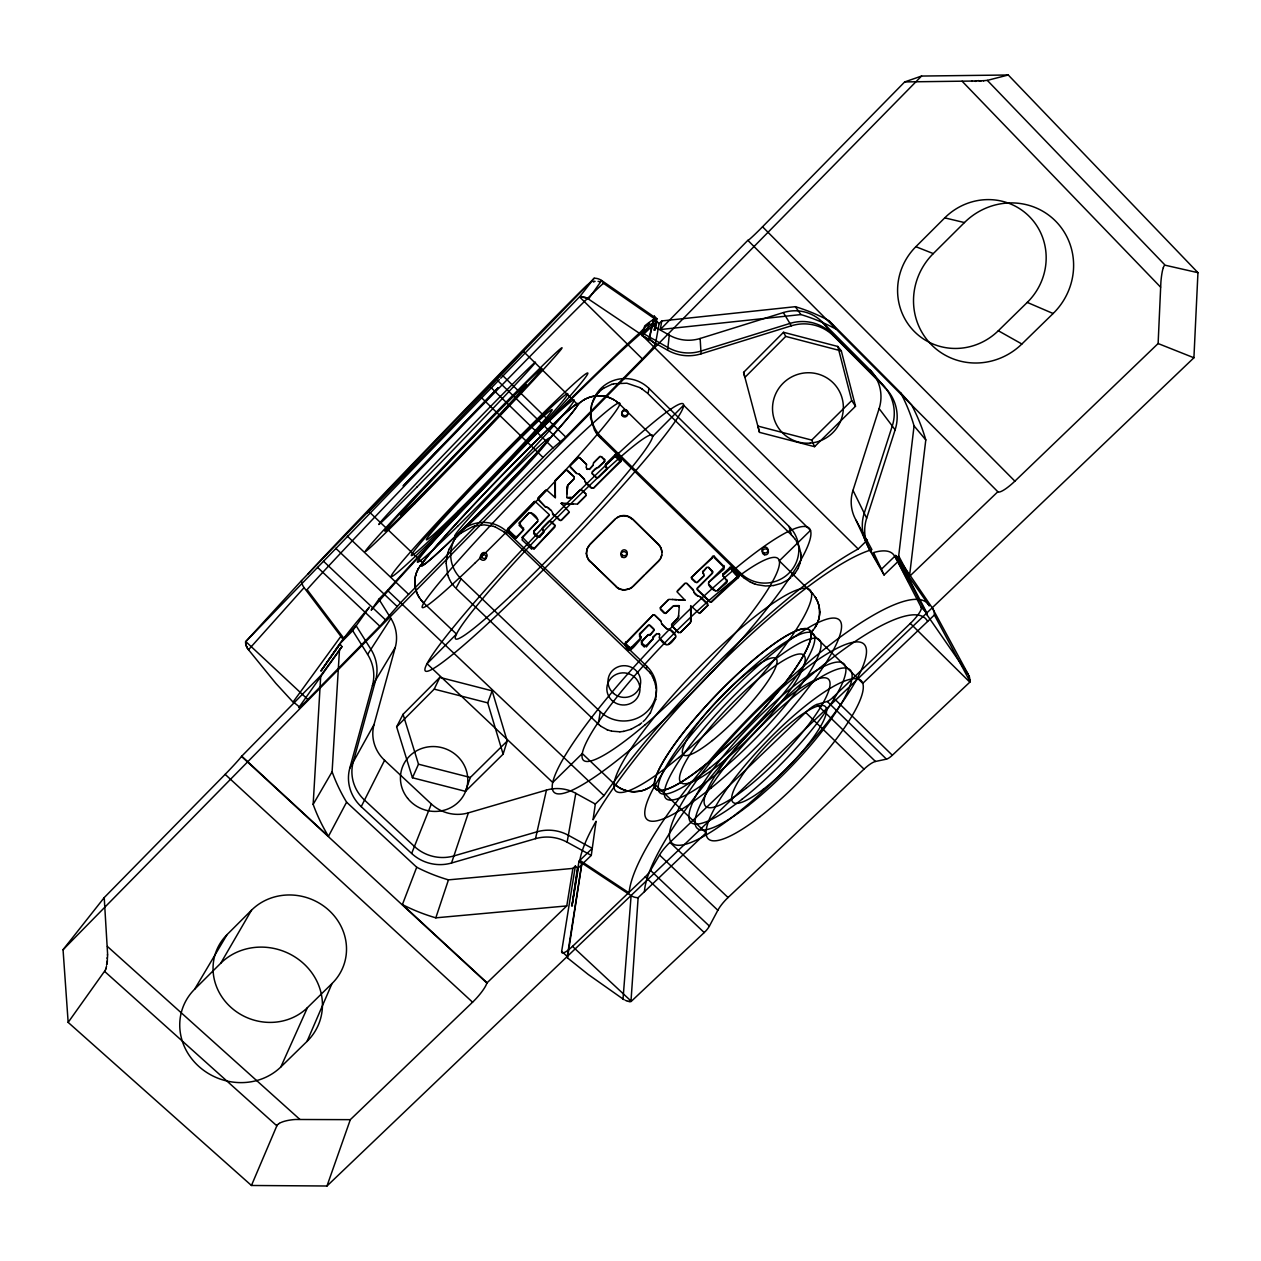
<?xml version="1.0" encoding="UTF-8"?>
<svg xmlns="http://www.w3.org/2000/svg" width="1261" height="1261" viewBox="0 0 1261 1261"><rect width="100%" height="100%" fill="white"/><g stroke="black" fill="none" stroke-linecap="round" stroke-linejoin="round"><path stroke-width="1.5" d="M970.198 681.555L968.921 675.675M678.607 615.447L678.45 617.338L679.332 605.69L673.563 605.863L665.304 613.492L660.07 608.117L668.913 599.353L684.991 600.141L676.984 591.787L685.227 583.181L686.835 583.386L693.503 590.637M690.76 621.61L690.744 620.885M690.744 618.3L690.713 609.394M684.928 583.402L677.362 590.857M593.174 464.631L593.474 462.992L600.204 456.309L604.713 459.508L604.728 461.242L596.485 468.635M800.94 556.842L800.94 555.691M107.611 954.325L104.222 897.596L225.152 774.364A18.773 0.82 -46.5 0 0 241.513 756.427L320.735 675.628L341.967 646.672L339.855 643.756L352.686 630.658L369.426 607.077A227.705 9.615 -46 0 0 343.859 638.318L307.069 589.612A217.538 2.743 -46 0 1 477.084 410.645A217.538 2.743 -46 0 1 603.798 283.536L655.972 319.711A227.705 9.615 -46 0 0 644.686 325.921L642.117 335.694L667.621 350.211A42.842 42.511 -71.2 0 0 701.069 353.837L791.372 325.795A42.779 42.117 -42.8 0 1 833.773 336.151L885.254 387.884A42.622 41.739 -34.8 0 1 895.137 429.796L866.67 518.176A42.149 40.888 -24.7 0 0 870.011 550.568L884.071 574.984L898.037 561.508L896.035 558.513L898.683 555.943L914.067 425.919A179.078 176.682 -16.5 0 0 900.575 392.707L828.966 320.672A179.078 176.682 -16.5 0 0 795.328 306.691L661.757 320.94L659.109 323.636L655.389 344.379A18.032 0.914 -45.7 0 1 642.385 358.928L564.534 438.15L553.059 447.907A17.749 0.883 -45.9 0 0 543.05 457.459L408.627 594.325A17.496 0.851 -46.2 0 0 397.231 606.541L380.964 624.983L307.826 699.445A17.402 0.835 -46.4 0 1 299.314 706.838L293.198 701.841L340.88 636.348L304.074 587.626A12.421 11.932 33.9 0 1 301.552 580.58L368.606 511.288L422.734 562.879L421.505 564.203M652.946 637.751C651.102 637.609 662.12 628.829 659.188 637.467C665.241 648.296 669.812 646.262 675.912 636.632C675.518 633.148 669.701 627.789 667.589 629.207M819.65 612.783L819.351 607.975M690.413 622.619L680.388 632.628L690.524 622.477L690.744 617.307M414.79 581.589L414.837 584.048M446.158 563.446L447.813 575.174M671.861 626.023L678.497 632.659L671.467 624.967L678.465 617.228M678.087 618.095L671.845 624.179M107.595 955.066L107.579 955.302A33.59 12.169 -86.8 0 1 107.563 956.043L107.484 957.714M675.581 635.323L669.339 629.271M675.597 637.152L668.078 644.529M446.158 563.147L446.914 556.542M800.924 557.409L800.861 558.639M828.966 320.672L836.327 329.294A188.33 185.525 -14.7 0 0 800.924 314.572L660.323 329.547L747.852 240.331L997.845 491.743A19.561 4.146 -43.8 0 0 1014.884 481.15L1158.118 343.544L1160.877 282.464A30.091 6.778 -88.2 0 1 1161.05 280.336L1161.097 279.816A27.553 6.21 -88.2 0 1 1161.208 278.776L1161.271 278.271A26.875 6.053 -88.2 0 1 1161.381 277.278A31.289 7.062 -88.2 0 1 1161.476 276.537A29.066 6.557 -88.2 0 1 1161.57 275.828L1161.602 275.592A25.031 5.627 -88.2 0 1 1161.712 274.898A29.098 6.557 -88.2 0 1 1161.807 274.22A23.88 5.375 -88.1 0 1 1162.106 272.518A22.619 5.076 -88.1 0 1 1162.327 271.32L1162.374 271.131A20.444 4.587 -88.1 0 1 1162.579 270.232A18.726 4.193 -88.1 0 1 1163.005 268.609A18.19 4.082 -88.1 0 1 1163.209 267.915M661.741 623.769L666.643 628.845L661.726 624.085L660.937 621.153L654.585 615.021L653.072 614.879L625.314 643.189L629.633 647.524L631.241 647.445L640.903 637.877L640.746 636.411L640.525 637.625L639.579 636.695L639.611 633.652L649.068 624.873L654.223 629.854L649.462 635.386M666.186 644.529L659.55 638.113M104.222 897.596L63.05 949.722L68.157 1022.387L251.443 1185.482L326.977 1186.002L1193.915 357.777L1197.95 272.675L1008.264 74.998L921.555 76.054L904.704 81.918L762.542 226.775A19.987 0.93 -45.5 0 1 747.883 240.362L747.883 240.362M666.107 613.224L673.248 606.1M414.822 580.659L415.105 577.932M664.2 613.256L660.401 609.441M819.555 614.454L819.666 611.743M339.524 649.147L332.1 771.764A172.978 166.342 16.9 0 0 346.586 802.169L328.475 836.295A182.246 174.664 16.7 0 1 313.154 804.376L320.735 675.628M326.977 1186.002L350.322 1119.658L472.576 1002.211A18.395 3.641 -48.2 0 0 486.872 983.013L566.772 905.918L572.904 868.403L575.363 866.039L577.443 867.994L571.99 905.887L578.972 861.2L592.26 848.369L568.348 835.271A39.485 37.483 10.6 0 0 537.06 831.787L453.913 855.92A39.658 37.688 17.3 0 1 414.428 846.462L364.524 800.089A39.863 37.94 21.2 0 1 353.19 762.101L375.668 680.136A40.368 38.618 28 0 0 370.907 649.305L356.154 625.787L342.976 639.232L321.003 670.884L339.855 643.756M567.024 493.697L567.623 485.406L574.212 478.597L574.181 476.879L566.063 469.833L555.376 480.346L565.385 470.195M567.324 488.701L567.403 487.471M567.418 487.203L567.513 485.8L566.772 497.669L572.636 497.449L580.706 489.662L585.798 493.871L581.936 490.025M660.937 621.153L654.664 615.1M659.519 634.441L658.573 633.526M107.437 958.423L107.421 958.659A24.716 5.69 -87 0 1 107.374 959.353L107.264 960.724M660.386 607.692L668.503 599.605M656.682 633.526L653.261 637.719L653.324 636.837M654.238 783.806L706.081 832.859L638.129 897.69L630.957 1001.597M653.828 628.924L650.014 625.251M653.828 630.768L650.408 634.961L650.471 634.078M652.567 639.437L646.262 646.972L646.389 645.49L652.946 638.633L652.867 639.469M601.749 532.583L589.833 544.642A12.106 11.885 13.3 0 0 590.101 561.318L615.999 586.349A12.074 11.838 8.7 0 0 633.069 586.302L658.51 561.05A12.121 11.901 5.1 0 0 658.4 544.216L632.455 518.965A12.137 11.964 10.1 0 0 615.273 519.043L589.864 544.5L587.2 548.693L586.365 553.532M679.206 607.235L679.285 606.194M652.772 615.1L652.757 615.415A241.024 37.909 -46 0 0 625.377 644.056C627.899 658.352 636.238 643 640.541 639.532L640.683 638.161M623.013 999.027L631.115 895.625L581.904 863.06L567.261 956.516A17.039 3.751 -47.8 0 0 567.513 957.919L588.288 974.517L623.407 999.279M646.53 668.756L646.672 666.123L507.269 532.016A33.621 32.802 26.4 0 0 459.918 532.158A33.621 32.802 26.4 0 0 461.1 578.815L455.946 588.351L598.928 724.649M648.674 635.402L649.525 634.472M647.807 634.85L641.502 642.369L641.644 640.919L648.753 634.472M648.122 625.267L639.563 634.787L639.69 633.574M641.66 642.747L644.513 645.506L644.371 647.051L641.502 644.292L641.644 640.919M819.524 614.832L818.972 618.268M107.169 961.607L107.106 962.253A19.167 6.4 -88.1 0 1 107.185 963.041M800.782 559.38L800.672 560.199M667.621 350.211L669.276 335.142L648.832 323.478L639.658 332.857A244.445 10.75 -46 0 0 387.505 590.369L378.883 599.18L371.191 610.151A228.288 10.041 -46 0 1 519.453 451.217A228.288 10.041 -46 0 1 647.807 327.75L648.832 323.478M631.335 647.366L631.067 649.62L625.377 644.056L625.629 641.881M908.755 582.283L898.037 561.508M997.845 491.743L909.465 576.435L925.795 439.931A188.33 185.525 -14.7 0 0 911.64 405.033L900.575 392.707M629.176 649.62L629.444 647.366M655.657 699.666L656.303 690.461M107.027 962.884L106.791 964.507M625.361 645.947L625.645 643.709M633.038 586.444L644.182 575.268M800.735 559.711L800.42 561.681M571.99 905.887L578.326 867.899L591.283 855.415L596.059 821.274A223.229 44.939 -46 0 0 579.871 860.333L629.097 892.914A211.738 48.596 -46 0 1 771.07 695.804A211.738 48.596 -46 0 1 929.357 605.895L894.695 556.385A223.229 44.939 -46 0 0 873.605 552.554L884.071 574.984M867.426 540.007L858.189 548.992A239.748 47.918 -46 0 0 604.019 795.612L595.334 804.045L593.048 819.823A223.906 44.702 -46 0 1 729.362 654.79A223.906 44.702 -46 0 1 871.918 549.654L856.109 520.336A38.902 37.846 -26.5 0 1 852.988 490.356L879.122 408.596A39.312 38.555 -37.5 0 0 869.948 369.883L822.44 322.122A39.454 38.87 -46.2 0 0 783.349 312.57L700.139 338.484A39.532 39.186 -73.1 0 1 669.276 335.142M567.513 957.919L581.904 863.06M632.455 518.965L658.368 544.61M415.09 578.09L415.515 575.899M567.261 956.516L561.681 951.314L575.363 866.039M598.281 724.05L600.252 711.661L461.1 578.815M660.323 329.547L661.757 320.94M615.999 586.349L590.101 561.318M792.003 535.547L648.044 393.763L648.958 388.42A34.142 33.984 24.8 0 0 600.677 388.672A34.142 33.984 24.8 0 0 601.198 436.826L600.74 438.276M661.789 555.092L661.19 557.173M591.283 855.415L567.119 842.19L575.804 793.327A37.058 35.34 10.6 0 0 546.454 790.08L468.383 812.856A37.2 35.513 17.5 0 1 431.341 803.982L384.589 760.304A37.389 35.749 21.6 0 1 374.028 724.539L395.276 647.382A37.83 36.333 28.7 0 0 390.878 618.394L378.883 599.18M655.972 321.555L654.238 330.193L655.231 330.083L656.918 321.46L642.117 335.694M654.238 330.193L656.934 318.734L654.349 316.164L648.784 339.587L588.398 299.015M655.688 699.461L650.313 713.017M446.93 556.448L447.608 553.658M615.273 519.043L603.341 530.991M648.784 339.587A18.048 0.835 -45.8 0 0 649.478 338.531L654.349 316.164M800.357 561.996L800.057 563.21M605.643 464.174L605.39 465.073L615.463 455.615L620.948 460.281L593.411 488.212A243.168 21.027 -46 0 1 620.585 461.747L621.09 458.563L616.85 454.433L615.431 454.37L605.485 464.363L606.809 468.729L598.045 477.604L596.406 477.683L592.26 473.663L596.311 477.62M620.696 459.871L620.932 458.373M395.276 647.382L372.436 685.543L349.754 768.296A40.273 38.303 21.1 0 0 361.213 806.646L411.638 853.461A40.053 38.035 17.2 0 0 451.517 863.013L535.499 838.675L546.454 790.08M819.019 618.032L818.625 619.577M415.563 575.678L416.351 573.03M616.708 455.978L617.055 454.59M614.785 455.993L615.21 454.512M106.082 967.991L106.287 967.203A16.109 6.4 87.9 0 0 106.397 966.698A15.621 5.974 88.9 0 0 106.476 966.147M415.657 575.3L415.957 574.244M606.636 467.027L606.399 467.878L605.658 466.081M606.73 468.84L598.14 477.525M798.103 568.396L800.105 563.052M604.728 461.242L598.408 467.626M604.618 459.414L604.35 460.391L601.702 456.577M591.456 405.065L590.479 417.754L594.498 430.08M447.639 553.563L447.923 552.57M818.562 619.813L818.168 621.09M585.183 481.781C600.441 495.384 584.19 483.641 584.694 480.268M105.924 968.59L105.877 968.732A11.396 3.011 -86.6 0 1 105.483 969.867M599.795 456.592L593.553 462.897M596.532 468.036L591.992 472.402L592.181 473.569M559.6 520.399L553.043 514.062L560.751 520.667L569.294 511.934L561.145 503.36L577.317 504.101L585.924 495.589L585.813 493.792M592.307 471.85L595.712 468.43M592.796 465.593L589.265 469.47L593.033 465.277M503.123 754.141L507.206 741.042L492.153 690.839L439.837 677.378L403.063 714.309L396.632 726.84L412.442 777.769L465.435 791.341L503.123 754.141L487.708 702.866L492.153 690.839M447.986 552.381L449.105 549.26M591.74 404.15L596.169 395.418M818.342 620.57L817.695 622.382M586.523 468.083L587.358 469.455L586.144 467.405L586.617 464.474L578.972 457.286L569.83 466.003L576.624 473.442L579.24 474.136L584.757 479.921M584.363 479.101L579.335 474.215M580.013 490.103L572.888 497.244M346.586 802.169L416.713 867.237L402.401 904.578A182.246 174.664 16.7 0 0 435.817 917.835L448.459 879.863L572.904 868.403M586.46 464.284L579.666 457.648M451.517 863.013L468.383 812.856M568.916 512.738L561.413 520.304M465.435 791.341L470.321 777.485L507.206 741.042M293.056 702.109L275.781 683.289L248.338 649.557M576.624 473.442L570.224 467.232M574.086 478.817L567.876 485.012M574.181 476.879L567.292 470.18M554.872 526.909L554.73 527.287A243.168 21.027 -46 0 0 533.718 549.165L555.203 525.695L549.591 520.982L542.293 528.201L543.869 532.063L539.74 536.445L538.116 536.524L533.892 532.457L533.939 530.849L549.339 514.724L534.948 501.263L508.088 528.359L508.262 529.841L515.434 536.682L516.947 536.54L523.772 529.573L519.28 522.921L528.911 512.928C531.89 511.225 539.046 518.271 537.722 521.266L522.353 537.233L532.536 547.7L534.333 547.605M416.477 572.683L418.368 568.616M554.919 525.128L550.962 521.297M577.743 457.664L570.193 465.325M552.681 514.677L552.728 513.211L553.043 514.062M549.055 521.297L542.514 527.902M543.633 532.505L539.456 537.312L539.818 536.366M543.523 530.723L542.545 529.778M548.961 515.67L533.655 531.843L534.018 530.755M105.435 970.008L68.157 1022.387M548.251 507.584L550.742 510.216L547.227 507.363M411.638 853.461L431.341 803.982M537.927 536.366L537.517 537.375L533.639 533.639L534.049 532.631M532.441 547.621L531.795 549.244L522.07 539.897L522.763 538.305M449.137 549.165L454.133 540.275M546.439 507.379L547.306 507.19M538.195 499.687L545.477 507.001L537.785 498.615L546.454 489.82L555.313 497.748L555.329 480.394M817.569 622.666L816.009 625.882M537.722 521.266L522.07 537.943L522.732 536.429M537.612 519.485L530.818 512.928M251.443 1185.482L276.837 1125.805A11.775 5.202 -5.6 0 1 276.947 1125.569M545.635 490.245L538.148 497.811M661.016 557.598L660.654 558.355M307.022 1041.413L332.006 983.548A55.027 51.26 20.5 0 0 328.822 910.221A55.027 51.26 20.5 0 0 251.538 910.174L227.075 934.606L194.62 989.239A58.731 54.128 20.5 0 0 198.844 1066.428A58.731 54.128 20.5 0 0 280.84 1066.964L307.022 1041.413A58.904 54.507 20.2 0 0 303.381 963.372A58.904 54.507 20.2 0 0 220.707 963.262L194.62 989.239M523.551 529.872L516.253 538.179L517.042 536.461M523.599 528.075L523 529.147L519.106 525.396L519.627 524.261M412.442 777.769L418.494 764.198L403.063 714.309M528.911 512.928L519.248 523.599L519.595 522.385M280.84 1066.964L307.463 1007.618L332.006 983.548M534.301 501.862L534.412 501.594A243.641 17.024 -46 0 0 507.221 529.825M514.33 538.226L507.158 530.314L515.544 538.589L514.33 538.226L515.134 536.461M396.632 726.84L434.21 689.136L439.837 677.378M506.355 533.939L507.269 532.016M507.505 531.669L508.356 529.935M507.489 529.746L508.309 528.06M361.213 806.646L384.589 760.304M797.945 568.695L795.155 573.077M561.681 951.314A17.039 3.704 -47.7 0 0 572.494 946.396L631.32 1001.297L704.221 932.573A8.543 2.223 -47.4 0 0 709.407 926.094L717.84 910.284A17.039 4.445 -47.1 0 1 728.054 897.533L864.037 769.131A17.276 4.603 -45.6 0 1 875.481 761.471L886.467 759.138A8.701 2.333 -45.4 0 0 892.331 755.244L969.835 682.154L910.332 623.423A17.638 4.019 -44.8 0 0 921.224 607.376L896.035 558.513M349.754 768.296L374.028 724.539M816.088 625.74L814.921 627.647M418.416 568.553L418.904 567.734M220.707 963.262L251.538 910.174M313.154 804.376L332.1 771.764M572.494 946.396L645.222 876.852A8.591 1.907 -47.2 0 0 650.518 870.421L659.519 855.037A17.118 3.815 -46.9 0 1 669.954 842.38L805.669 712.449A17.37 3.941 -45.7 0 1 816.86 704.473L827.232 701.463A8.748 2.002 -45.5 0 0 832.969 697.396L910.332 623.423M650.424 712.843L645.648 719.117M372.436 685.543A40.793 38.981 27.9 0 0 367.613 654.396L390.878 618.394M419.771 566.41L420.417 565.527M659.992 559.427L658.999 560.688M588.493 299.062L601.639 280.494L653.844 316.684M299.314 706.838L341.967 646.672M321.003 670.884L339.808 644.639M596.28 395.276L597.115 394.204M620.711 461.605L620.948 460.328M795.202 573.014L794.666 573.676M722.963 573.944L722.726 575.52L727.093 580.848L717.257 590.715C714.309 592.323 707.043 585.356 708.682 582.377L724.271 566.741L713.694 555.88L691.17 577.648L696.734 582.74L704.079 575.694L702.629 571.753L706.948 567.324L708.477 567.308L712.56 571.28L712.56 572.967L696.907 588.934L710.747 602.254L738.41 575.457L738.268 573.976L730.576 566.993L722.963 573.944L723.073 575.315L729.804 569.263L729.63 567.387M587.437 298.416L579.918 296.493L594.152 278.224A12.878 12.752 78 0 1 601.639 280.494M455 539.172L455.757 538.242M794.398 574.007L792.239 576.324M813.093 630.09L811.753 631.619M597.509 393.731L598.455 392.675M248.512 649.762L304.074 587.626M456.718 537.139L459.083 534.759M301.552 580.58L245.469 641.896L246.179 645.585M690.76 621.736L690.697 605.643L699.256 613.413L708.099 605.059L699.619 596.579M598.502 392.612L599.29 391.808M499.388 379.593L245.785 641.565L307.826 699.445M645.049 719.763L643.157 721.607M594.152 278.224L523.347 351.378L577.822 404.655L579.004 403.504M500.712 378.237L579.508 296.871L642.385 358.928M340.88 636.348L342.976 639.232M656.934 318.734L642.779 333.188L667.92 347.516A42.243 41.912 -71.5 0 0 700.911 351.078L789.938 323.431A42.18 41.55 -43.4 0 1 831.74 333.629L882.511 384.652A42.023 41.172 -35.3 0 1 892.268 425.997L864.226 513.18A41.566 40.352 -25 0 0 867.521 545.146L881.392 569.247L895.673 555.455L898.163 557.929L926.882 612.972A17.638 4.082 -44.8 0 1 926.882 614.674L968.007 674.02M63.05 949.722L921.555 76.054M577.743 503.848L585.813 495.762M743.596 372.373L783.507 332.289L837.824 346.476L841.323 350.936L855.51 406.263L814.559 446.678L759.516 432.365L743.596 372.373L744.873 377.417L785.729 336.419L841.323 350.936M915.864 246.699L944.741 217.869A61.206 59.046 -49.8 0 1 1029.717 216.892A61.206 59.046 -49.8 0 1 1027.258 302.404L998.318 330.745A60.796 58.857 -48.3 0 1 914.099 331.265A60.796 58.857 -48.3 0 1 915.864 246.699L933.282 253.587L964.444 222.566A65.95 63.507 -48.6 0 1 1055.993 221.51A65.95 63.507 -48.6 0 1 1053.124 313.516L1021.883 344.001A65.477 63.286 -46.9 0 1 931.201 344.505A65.477 63.286 -46.9 0 1 933.282 253.587M645.774 573.692L658.494 561.208M759.516 432.365L757.908 426.092L811.706 440.089L851.711 400.557L837.824 346.476M810.996 632.376L862.76 683.336L934.385 614.99A12.531 12.074 -19.4 0 0 932.289 607.912L898.163 557.929M599.353 391.745L601.686 389.681M632.518 586.964L631.54 587.736M589.407 469.013L587.484 469.029M593.395 488.054L591.567 487.991M578.894 403.615L580.218 402.448M712.465 556.243L712.56 557.835A241.024 37.909 -46 0 0 691.564 577.27L691.564 576.86M646.389 645.49L644.513 645.506M680.309 632.533L678.591 632.533M459.666 534.223L460.895 533.167M653.482 784.5L652.331 785.461M790.868 577.585L788.929 579.13M588.193 284.434L589.439 283.457M641.739 722.837L639.485 724.602M461.148 532.977L472.765 526.609M580.722 402.038L581.573 401.392M602.096 389.365L603.593 388.278M630.847 729.362L639.642 724.492M616.739 517.94L619.277 516.584M787.857 579.887L781.221 583.402L773.639 585.514M603.751 388.167L611.648 384.384M582.787 400.541L584.552 399.485M649.588 787.4L645.758 789.386M630.516 588.414L623.643 590.116M584.269 399.642L587.957 397.861M645.9 789.339L644.544 789.875M631.02 729.299L623.58 731.396M588.241 397.735L590.905 396.852M644.261 789.985L641.77 790.757M619.592 516.474L623.974 515.781M472.97 526.546L475.066 525.932M611.743 384.353L613.603 383.817M593.174 281.739L594.278 281.471M591.22 396.758L594.294 396.112M1197.95 272.675L1165.164 265.22L987.316 80.373L1008.264 74.998M475.161 525.916L484.129 524.86L493.083 526.215M641.455 790.836L640.383 791.088M613.697 383.801L626.859 383.202L639.737 387.568M593.568 281.629L595.097 281.345M640.761 791.01L633.621 791.735M987.284 80.373L984.195 80.641A17.843 2.459 5.5 0 1 983.738 80.657M593.805 396.19L594.625 396.064M773.45 585.545L765.49 585.987L757.625 584.789M623.754 731.364L619.986 731.806M594.451 396.08L596.075 395.875M577.443 867.994L578.326 867.899M435.817 917.835L566.772 905.918M571.548 905.477L572.494 905.398M619.797 731.806L611.632 731.144M983.265 80.688L982.587 80.72A21.405 2.711 3.4 0 1 982.051 80.736L980.9 80.783M981.294 80.767L980.081 80.814M597.761 395.765L599.148 395.749M977.89 80.893L975.51 80.956M974.753 80.988L972.94 81.019A37.184 4.555 0.1 0 1 972.152 81.051L971.884 81.051M971.08 81.067L904.704 81.918M678.765 605.69L674.525 605.706M676.984 605.69L674.241 605.706M677.409 605.69L678.623 605.69M598.455 395.749L600.63 395.796M634.646 791.735L632.171 791.656M567.387 497.654L570.76 497.638M693.503 590.416C693.345 593.222 696.86 596.548 699.603 596.343M568.884 497.654L571.265 497.638M350.322 1119.658L295.578 1119.484A27.048 12.043 -5.6 0 0 293.608 1119.626L293.104 1119.673A24.952 11.097 -5.6 0 0 292.126 1119.784L291.638 1119.847A27.048 12.043 -5.6 0 0 291.165 1119.91A29.066 12.941 -5.6 0 0 290.456 1120.004A25.787 11.459 -5.6 0 0 289.51 1120.146L289.273 1120.194A25.236 11.223 -5.6 0 0 288.139 1120.398A21.784 9.662 -5.6 0 0 285.963 1120.871A20.16 8.937 -5.6 0 0 284.939 1121.139L284.734 1121.187A18.663 8.275 -5.6 0 0 283.583 1121.533A16.692 7.393 -5.6 0 0 282.149 1122.038A17.764 7.881 -5.6 0 0 281.644 1122.243M546.502 507.206L545.603 506.859M630.689 1001.597L628.861 1001.407L629.68 1001.533M561.129 503.375L562.532 503.454M561.429 503.391L562.926 503.47M563.036 503.47L566.126 503.628M565.322 503.596L569.42 503.801M569.026 503.785L573.03 503.99M672.397 599.416L673.185 599.464M674.572 599.542L676.763 599.669M679.238 599.81L682.422 599.984M681.917 599.952L682.91 600.015M684.991 600.141L683.21 600.031M678.844 599.779L679.837 599.842M623.423 590.101L619.183 589.013M600.709 395.796L602.663 395.986M581.274 296.54L582.487 296.682M624.684 515.828L628.214 516.647M631.793 791.64L627.016 790.836M667.479 628.892L666.659 628.514M602.506 395.954L603.641 396.127M598.077 281.361L600.157 281.786M629.05 1001.439L627.379 1001.076M603.483 396.096L604.539 396.285M604.382 396.253L606.242 396.663M583.165 296.808L584.978 297.312M611.333 731.081L607.061 729.725M944.741 217.869L964.444 222.566M434.21 689.136L487.708 702.866M626.717 790.757L625.582 790.442M418.494 764.198L470.321 777.485M606.478 396.726L607.818 397.105M756.805 584.568L755.497 584.158M626.023 790.568L624.274 790.001M607.345 396.963L609.252 397.609M493.382 526.31L495.195 526.925M754.992 584.001L753.983 583.638M626.418 1000.761L626.685 1000.856M754.188 583.717L752.707 583.134M623.927 789.875L620.948 788.582M495.289 526.956L503.974 531.858M585.246 297.407L586.696 298.022M609.473 397.688L613.067 399.327M607.439 729.883L601.024 726.352M1158.118 343.544L1193.915 357.777M625.819 1000.54L625.251 1000.288M752.896 583.212L751.241 582.487M1027.258 302.404L1053.124 313.516M628.782 516.884L632.376 519.311M619.072 588.95L616.282 587.106M751.146 582.44L750.185 581.967M621.09 788.661L618.82 787.4M749.712 581.731L743.927 577.932M602.632 282.811L603.609 283.41M613.272 399.453L614.343 400.068M575.804 793.327L595.334 804.045M998.318 330.745L1021.883 344.001M640.005 387.726L642.369 389.176M624.069 999.689L623.092 999.075M587.815 298.636L588.067 298.794M641.486 388.593L647.129 392.912M617.622 786.628L616.613 785.887M616.014 401.171L617.086 401.96M600.709 726.115L599.227 724.917M615.573 785.083L616.424 785.745M503.801 531.732L505.157 532.836M617.275 402.101L619.45 403.993M615.699 785.177L614.391 784.043M743.517 577.617L599.747 437.252M504.999 532.709L649.667 672.286M107.421 946.475L299.819 1119.358M104.679 971.474L276.837 1125.805M738.426 575.82C719.085 554.005 742.776 586.475 738.268 573.976M225.152 774.364L472.576 1002.211M241.702 756.159L328.475 836.295M402.401 904.578L486.951 982.666M241.513 756.427L486.872 983.013M578.972 861.2L581.431 863.517M317.583 567.403L379.797 626.181M645.222 876.852L704.221 932.573M387.505 590.369L604.019 795.612M335.757 548.299L397.231 606.541M659.519 855.037L717.84 910.284M323.494 561.24L385.598 619.971M650.518 870.421L709.407 926.094M423.743 602.994L456.466 634.078L427.053 663.712L552.728 782.466L582.283 753.558L614.17 783.853A28.514 27.395 6.1 0 0 654.286 783.759M347.39 536.177L408.627 594.325M669.954 842.38L728.054 897.533M619.608 404.15L652.599 436.511L683.651 405.238L810.492 530.377A183.633 30.185 -46 0 1 626.197 753.116A183.633 30.185 -46 0 1 607.96 697.034A183.633 30.185 -46 0 1 810.492 530.377L779.298 560.877L811.422 592.402M639.705 635.402L640.667 636.332M423.57 602.837L421.663 600.788M498.032 380.964L560.578 441.854M827.232 701.463L886.467 759.138M491.191 387.742L553.059 447.907M816.86 704.473L875.481 761.471M686.835 583.386L693.109 589.486M693.897 592.118L697.869 595.964M481.466 397.672L543.05 457.459M805.669 712.449L864.037 769.131M601.198 436.826L741.074 573.534L741.342 575.662M614.737 456.041L620.585 461.747M503.013 375.873L565.7 436.968M832.969 697.396L892.331 755.244M648.958 388.42L789.087 526.452L791.372 534.9M589.912 561.634L588.84 560.42M649.478 338.531L655.389 344.379M921.224 607.376L926.882 612.972M639.658 332.857L858.189 548.992M656.918 321.46L659.109 323.636M762.542 226.775L1014.884 481.15M962.111 81.224L1160.593 287.145M455.079 587.484L451.406 582.834M792.223 535.767L793.106 536.745M599.605 437.094L598.234 435.549M812.1 593.111L812.778 593.852M658.904 545.162L659.944 546.502M793.311 536.981L794.603 538.557M869.948 369.883L885.254 387.884M421.458 600.535L420.748 599.669M914.067 425.919L925.795 439.931M598.439 435.786L597.131 434.147M822.44 322.122L833.773 336.151M794.666 538.636L795.502 539.771M649.73 672.365L650.455 673.358M879.122 408.596L895.137 429.796M596.816 433.721L596.154 432.775M588.603 560.105L586.68 555.896M795.328 306.691L800.924 314.572M650.345 673.201L651.196 674.477M419.803 598.36L418.983 597.068M968.464 674.777L932.289 607.912M660.023 546.596L660.937 548.251M247.991 649.068L247.534 648.375M596.027 432.602L594.593 430.253M851.711 400.557L855.51 406.263M815.173 597.02L815.678 597.824M796.164 540.78L799.285 547.053M451.233 582.566L449.625 579.697M352.686 630.658L367.613 654.396M247.424 648.186L246.872 647.192L247.597 648.485M783.349 312.57L791.372 325.795M815.599 597.682L816.198 598.723M418.81 596.8L417.139 593.521M651.842 675.549L653.34 678.418M816.04 598.439L817.774 602.08M783.507 332.289L785.729 336.419M934.385 614.99L970.198 681.823M898.683 555.943L909.465 576.435M897.643 558.418L926.882 614.674M895.673 555.455L909.307 581.762M246.857 647.161L246.116 645.364M852.988 490.356L866.67 518.176M968.874 675.581L969.094 676.054M449.499 579.414L448.553 577.27M246.762 646.988L246.147 645.49M660.859 548.078L661.946 552.192M856.109 520.336L870.011 550.568M653.434 678.607L654.223 680.546M811.706 440.089L814.559 446.678M416.981 593.174L416.146 590.92M448.522 577.175L447.939 575.583M969.283 676.542L969.583 677.409M817.853 602.285L818.72 604.933M654.301 680.751L655.373 684.25M416.508 591.961L416.035 590.542M799.222 546.88L800.719 552.885M415.247 587.358L415.957 590.321M818.783 605.17L819.177 606.951M655.436 684.565L656.193 689.042M586.649 555.77L586.365 553.626M245.785 644.213L245.596 643.236M819.146 606.793L819.382 608.117M415.074 586.349L415.279 587.516M970.04 679.332L970.198 681.271M415.042 586.113L414.901 584.962M800.719 552.964L800.861 554.336M738.189 575.757L738.41 577.664M731.538 567.387L731.727 569.294M726.762 579.524L726.872 580.832L722.963 575.804M726.762 581.384L726.872 582.645L717.257 590.715M723.909 565.543L724.05 567.245L714.483 557.898L714.372 556.227M723.909 567.418L724.05 569.042L708.682 582.377M800.877 554.43L800.94 555.518M700.139 338.484L701.069 353.837M715.35 590.731L708.698 584.237M712.481 571.186L712.544 572.289L708.666 567.466M712.481 573.046L697.301 588.004M709.659 601.875L697.301 589.864M706.759 567.482L702.992 572.037L702.96 571.217M707.768 603.735L700.564 596.737M707.768 605.595L700.202 613.019M703.922 574.023L702.96 573.093M703.922 575.883L697.286 582.424M555.124 485.769L555.045 481.812M555.076 483.199L555.045 481.324M555.076 483.278L555.124 485.8M695.378 582.424L691.564 578.72M555.139 486.651L555.313 497.559M555.281 495.51L555.313 497.37M690.713 608.764L690.713 607.124M690.713 611.033L690.729 612.657M690.744 618.174L690.744 620.113M307.779 574.133A205.117 1.545 -46 0 1 468.856 405.664A205.117 1.545 -46 0 1 587.468 285.128M644.45 891.669A199.411 46.689 -46 0 1 777.722 705.167A199.411 46.689 -46 0 1 927.623 621.437M423.838 603.105A29.035 28.183 27.3 0 1 422.608 563.005M638.129 897.69A12.011 11.396 5.6 0 1 631.115 895.625M550.805 510.043A6.368 6.258 23.7 0 1 552.744 514.488M577.948 404.529A29.523 29.318 29.6 0 1 619.718 404.245M811.312 592.307A29.129 28.325 -10.5 0 1 810.949 632.423M535.499 838.675A39.895 37.83 10.6 0 1 567.119 842.19M711.614 602.017A240.552 41.912 -46 0 1 738.52 577.428M789.087 526.452A33.826 33.117 -11.9 0 1 788.819 573.298A33.826 33.117 -11.9 0 1 741.074 573.534M646.672 666.123A33.164 32.124 7.4 0 1 647.098 711.535A33.164 32.124 7.4 0 1 600.252 711.661M448.459 879.863A172.978 166.342 16.9 0 1 416.713 867.237M307.463 1007.618A54.869 50.944 20.8 0 1 230.779 1007.208A54.869 50.944 20.8 0 1 227.075 934.606M1163.304 267.663A16.22 3.641 -88.1 0 1 1163.446 267.3A17.181 3.846 -88.1 0 1 1163.572 266.954A15.179 3.405 -88.1 0 1 1164.061 265.992A13.288 2.979 -88.1 0 1 1164.392 265.535M983.879 80.688A17.291 2.254 4.5 0 1 983.391 80.704M978.899 80.641A21.248 1.513 0.3 0 1 978.315 80.657M980.223 80.972A23.628 1.277 -0.4 0 1 979.23 81.019M976.046 81.335A32.092 6.967 2.3 0 1 975.257 81.35M972.483 81.287A33.543 2.585 -0.5 0 1 971.6 81.303M277.042 1125.411A11.838 5.233 -5.6 0 1 277.42 1124.891M277.152 1125.238A11.585 5.123 -5.6 0 1 277.909 1124.386A11.822 5.217 -5.6 0 1 278.634 1123.819M279.674 1123.157A13.414 5.927 -5.6 0 1 280.194 1122.873A15.353 6.794 -5.6 0 1 280.557 1122.716A15.211 6.731 -5.6 0 1 280.998 1122.511M278.854 1123.677A13.414 5.927 -5.6 0 1 279.327 1123.378M107.453 954.372A30.28 9.284 -87 0 1 107.437 955.097M107.169 957.698A29.019 12.563 -87.4 0 1 107.122 958.376M107.406 960.803A21.327 6.337 -87.4 0 1 107.311 961.717M106.665 964.192A14.691 2.664 -85 0 1 106.586 964.744M106.145 968.196A11.885 3.121 -86.6 0 1 105.971 968.795M403.268 485.879L497.874 388.041L403.268 485.879M407.587 798.245A33.842 32.282 18.8 0 0 465.356 791.971A33.842 32.282 18.8 0 0 429.37 746.748A33.842 32.282 18.8 0 0 407.587 798.245M404.482 475.429A113.127 0.851 -46 0 0 523.835 350.779A113.127 0.851 -46 0 0 407.524 470.164A113.127 0.851 -46 0 0 404.482 475.429M461.605 530.235A112.639 4.934 -46 0 0 578.042 403.788A112.812 4.934 -46 0 0 459.508 520.115A112.812 4.934 -46 0 0 461.558 530.298A112.812 4.934 -46 0 0 578.168 403.662A112.639 4.934 -46 0 0 459.587 520.052A112.639 4.934 -46 0 0 461.605 530.235M475.397 562.658A142.004 8.212 -46 0 0 619.734 403.173A142.004 8.212 -46 0 0 467.957 549.875A142.004 8.212 -46 0 0 475.397 562.658M510.327 596.122A141.626 11.302 -46 0 0 652.41 435.234A141.626 11.302 -46 0 0 499.057 579.619A141.626 11.302 -46 0 0 510.327 596.122M489.252 622.272A185.572 14.817 -46 0 0 683.651 405.238A185.572 14.817 -46 0 0 490.072 584.6A185.572 14.817 -46 0 0 489.252 622.272M644.828 725.012A140.144 22.997 -46 0 0 778.352 558.875A140.144 22.997 -46 0 0 619.072 694.354A140.144 22.997 -46 0 0 644.828 725.012M678.781 757.562A139.782 25.914 -46 0 0 810.177 590.101A139.782 25.914 -46 0 0 649.415 723.357A139.782 25.914 -46 0 0 678.781 757.562M705.703 764.529A110.653 22.004 -46 0 0 810.051 630.5A110.653 22.004 -46 0 0 682.453 733.76A110.653 22.004 -46 0 0 705.703 764.529A110.479 21.973 -46 0 0 809.925 630.61A110.479 21.973 -46 0 0 682.548 733.713A110.479 21.973 -46 0 0 705.734 764.434M760.099 816.592A110.006 25.677 -46 0 0 861.626 681.176A110.006 25.677 -46 0 0 732.294 781.394A110.006 25.677 -46 0 0 760.099 816.592M480.614 558.875A3.042 2.963 26.3 0 0 485.848 558.765A3.042 2.963 26.3 0 0 483.058 554.351A3.042 2.963 26.3 0 0 480.614 558.875M481.576 557.015A3.026 2.948 26.4 0 0 486.793 556.921A3.026 2.948 26.4 0 0 484.003 552.523A3.026 2.948 26.4 0 0 481.576 557.015M764.402 554.745A3.058 2.995 -11.8 0 0 768.359 551.262A3.058 2.995 -11.8 0 0 763.346 549.67A3.058 2.995 -11.8 0 0 764.402 554.745M764.056 552.901A3.042 2.979 -11.9 0 0 767.996 549.433A3.042 2.979 -11.9 0 0 763 547.841A3.042 2.979 -11.9 0 0 764.056 552.901M622.083 415.5A3.089 3.074 24.4 0 0 627.426 415.373A3.089 3.074 24.4 0 0 624.636 410.818A3.089 3.074 24.4 0 0 622.083 415.5M622.398 414.286A3.074 3.058 24.8 0 0 627.71 414.16A3.074 3.058 24.8 0 0 624.936 409.636A3.074 3.058 24.8 0 0 622.398 414.286M621.894 556.858A3.042 2.979 9.3 0 0 626.875 555.218A3.042 2.979 9.3 0 0 622.918 551.782A3.042 2.979 9.3 0 0 621.894 556.858M622.209 554.998A3.026 2.979 9.3 0 0 627.158 553.374A3.026 2.979 9.3 0 0 623.233 549.954A3.026 2.979 9.3 0 0 622.209 554.998M810.334 443.084A35.623 35.056 -35.1 0 0 837.351 387.884A35.623 35.056 -35.1 0 0 776.13 392.928A35.623 35.056 -35.1 0 0 810.334 443.084M613.524 693.377A16.361 15.857 7.3 0 0 640.352 684.802A16.361 15.857 7.3 0 0 619.088 666.486A16.361 15.857 7.3 0 0 613.524 693.377M612.452 700.895A16.582 16.062 7.4 0 0 639.658 692.226A16.582 16.062 7.4 0 0 618.111 673.658A16.582 16.062 7.4 0 0 612.452 700.895M746.086 788.298A88.349 19.593 -46 0 0 828.981 679.805A88.349 19.593 -46 0 0 726.163 760.115A88.349 19.593 -46 0 0 746.086 788.298M720.441 763.662A88.538 18.174 -46 0 0 804.329 655.767A88.538 18.174 -46 0 0 702.282 737.196A88.538 18.174 -46 0 0 720.441 763.662M763.204 789.354A66.502 15.29 -46 0 0 825.829 707.169A66.502 15.29 -46 0 0 748.372 766.641A66.502 15.29 -46 0 0 763.204 789.354M748.482 805.464A110.101 24.889 -46 0 0 850.576 670.379A110.101 24.889 -46 0 0 721.67 771.212A110.101 24.889 -46 0 0 748.482 805.464M742.02 799.269A110.164 24.448 -46 0 0 844.444 664.374A110.164 24.448 -46 0 0 715.759 765.537A110.164 24.448 -46 0 0 742.02 799.269M737.354 813.14A138.253 30.705 -46 0 0 864.352 644.513A138.253 30.705 -46 0 0 702.125 773.072A138.253 30.705 -46 0 0 737.354 813.14M711.109 787.983A138.537 28.483 -46 0 0 839.731 620.349A138.537 28.483 -46 0 0 678.623 750.61A138.537 28.483 -46 0 0 711.109 787.983M716.122 774.412A110.401 22.682 -46 0 0 819.808 640.289A110.401 22.682 -46 0 0 692.053 742.824A110.401 22.682 -46 0 0 716.122 774.412M709.628 768.185A110.448 22.241 -46 0 0 813.629 634.251A110.448 22.241 -46 0 0 686.11 737.118A110.448 22.241 -46 0 0 709.628 768.185M712.402 740.506A66.77 13.146 -46 0 0 776.524 659.188A66.77 13.146 -46 0 0 700.233 720.346A66.77 13.146 -46 0 0 712.402 740.506M457.775 511.414A90.398 3.326 -46 0 0 552.176 409.762A90.398 3.326 -46 0 0 458.09 502.792A90.398 3.326 -46 0 0 457.775 511.414M430.884 485.58A90.587 1.781 -46 0 0 526.373 384.589A90.587 1.781 -46 0 0 433.122 478.817A90.587 1.781 -46 0 0 430.884 485.58M478.36 515.497A68.031 3.089 -46 0 0 549.497 438.276A68.031 3.089 -46 0 0 478.739 507.395A68.031 3.089 -46 0 0 478.36 515.497M457.538 526.341A112.67 4.634 -46 0 0 574.181 400.021A112.67 4.634 -46 0 0 455.883 516.49A112.67 4.634 -46 0 0 457.538 526.341M450.76 519.831A112.733 4.161 -46 0 0 567.749 393.731A112.733 4.161 -46 0 0 449.704 510.579A112.733 4.161 -46 0 0 450.76 519.831M442.185 530.266A141.468 5.217 -46 0 0 587.799 373.083A141.468 5.217 -46 0 0 438.513 521.061A141.468 5.217 -46 0 0 442.185 530.266M414.633 503.848A141.768 2.79 -46 0 0 562.028 347.784A141.768 2.79 -46 0 0 413.971 497.591A141.768 2.79 -46 0 0 414.633 503.848M423.586 493.76A112.97 2.223 -46 0 0 541.962 368.496A112.97 2.223 -46 0 0 424.925 486.825A112.97 2.223 -46 0 0 423.586 493.76M416.776 487.219A113.033 1.734 -46 0 0 535.484 362.175A113.033 1.734 -46 0 0 418.731 480.882A113.033 1.734 -46 0 0 416.776 487.219"/></g></svg>
